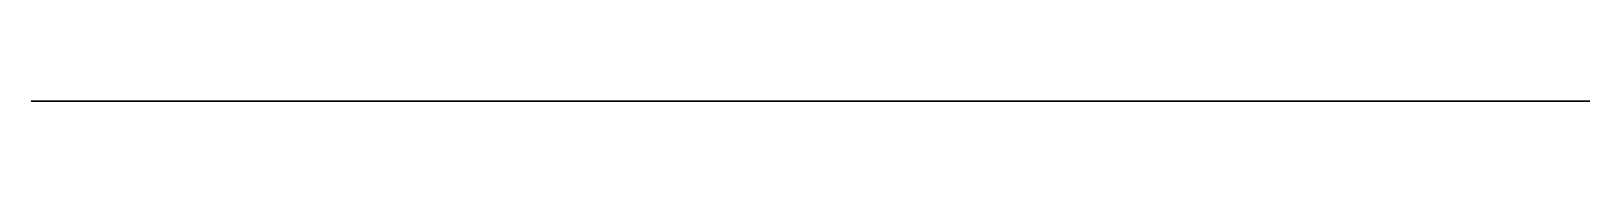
# Model space of a CAD drawing. Header units: millimetres. Extents: x 132.2 to 151.1, y 0 to 0.
import ezdxf

# ---------------------------------------------------------------- set-up
doc = ezdxf.new("R2010")
doc.units = ezdxf.units.MM
doc.layers.get('0').update_dxf_attribs({"color": 194, "true_color": 0x551cb1})

msp = doc.modelspace()

# ---------------------------------------------------------------- linework, layer by layer
at = {"color": 121, "true_color": 0xa6e5e5}
msp.add_polyline3d([(147.964, 0, 88.889), (148.27, 0, 88.581), (148.561, 0, 88.261), (148.836, 0, 87.93), (149.093, 0, 87.589), (149.332, 0, 87.238), (149.551, 0, 86.878), (149.748, 0, 86.511), (149.923, 0, 86.137), (150.073, 0, 85.757), (150.199, 0, 85.372), (150.298, 0, 84.984), (150.337, 0, 84.788), (150.369, 0, 84.591), (150.393, 0, 84.394), (150.411, 0, 84.197), (150.42, 0, 83.999), (150.422, 0, 83.801), (150.416, 0, 83.603), (150.401, 0, 83.404), (150.379, 0, 83.206), (150.348, 0, 83.008), (150.307, 0, 82.801), (150.258, 0, 82.595), (150.201, 0, 82.392), (150.137, 0, 82.191), (150.066, 0, 81.992), (149.988, 0, 81.797), (149.902, 0, 81.604), (149.809, 0, 81.415), (149.71, 0, 81.229), (149.604, 0, 81.047), (149.491, 0, 80.869), (149.371, 0, 80.695), (149.245, 0, 80.525), (149.113, 0, 80.361), (148.975, 0, 80.201), (148.831, 0, 80.046), (149.381, 0, 80.046), (149.651, 0, 80.037), (149.783, 0, 80.028), (149.912, 0, 80.014), (150.037, 0, 79.995), (150.158, 0, 79.97), (150.274, 0, 79.938), (150.33, 0, 79.919), (150.385, 0, 79.899), (150.438, 0, 79.876), (150.489, 0, 79.851), (150.539, 0, 79.824), (150.586, 0, 79.794), (150.632, 0, 79.762), (150.676, 0, 79.728), (150.718, 0, 79.69), (150.758, 0, 79.65), (150.793, 0, 79.611), (150.826, 0, 79.57), (150.855, 0, 79.527), (150.883, 0, 79.483), (150.909, 0, 79.437), (150.932, 0, 79.39), (150.953, 0, 79.341), (150.973, 0, 79.291), (150.99, 0, 79.24), (151.006, 0, 79.187), (151.033, 0, 79.079), (151.053, 0, 78.967), (151.069, 0, 78.852), (151.087, 0, 78.613), (151.093, 0, 78.367), (151.09, 0, 77.871), (151.09, 0, -16.022), (132.198, 0, -16.022), (132.206, 0, 4.393), (132.288, 0, 4.395), (132.368, 0, 4.401), (132.448, 0, 4.412), (132.526, 0, 4.426), (132.603, 0, 4.443), (132.679, 0, 4.465), (132.753, 0, 4.49), (132.825, 0, 4.518), (132.896, 0, 4.55), (132.965, 0, 4.585), (133.031, 0, 4.623), (133.096, 0, 4.665), (133.159, 0, 4.709), (133.219, 0, 4.756), (133.277, 0, 4.806), (133.333, 0, 4.859), (133.386, 0, 4.914), (133.436, 0, 4.972), (133.484, 0, 5.032), (133.528, 0, 5.094), (133.57, 0, 5.158), (133.609, 0, 5.225), (133.644, 0, 5.293), (133.676, 0, 5.364), (133.705, 0, 5.436), (133.73, 0, 5.51), (133.752, 0, 5.585), (133.77, 0, 5.662), (133.784, 0, 5.74), (133.794, 0, 5.82), (133.8, 0, 5.9), (133.803, 0, 5.982), (133.803, 0, 91.571), (133.8, 0, 91.653), (133.794, 0, 91.733), (133.784, 0, 91.813), (133.77, 0, 91.891), (133.752, 0, 91.968), (133.73, 0, 92.043), (133.705, 0, 92.117), (133.676, 0, 92.189), (133.644, 0, 92.259), (133.609, 0, 92.328), (133.57, 0, 92.394), (133.528, 0, 92.459), (133.483, 0, 92.521), (133.436, 0, 92.581), (133.385, 0, 92.639), (133.332, 0, 92.694), (133.276, 0, 92.747), (133.218, 0, 92.797), (133.158, 0, 92.844), (133.095, 0, 92.888), (133.03, 0, 92.929), (132.962, 0, 92.968), (132.893, 0, 93.003), (132.822, 0, 93.035), (132.749, 0, 93.063), (132.675, 0, 93.088), (132.599, 0, 93.11), (132.521, 0, 93.127), (132.442, 0, 93.141), (132.362, 0, 93.151), (132.28, 0, 93.158), (132.198, 0, 93.16), (132.198, 0, 120.327), (138.058, 0, 120.327), (138.175, 0, 120.324), (138.291, 0, 120.317), (138.406, 0, 120.304), (138.52, 0, 120.286), (138.633, 0, 120.264), (138.744, 0, 120.237), (138.854, 0, 120.205), (138.962, 0, 120.169), (139.068, 0, 120.129), (139.172, 0, 120.085), (139.274, 0, 120.037), (139.374, 0, 119.986), (139.471, 0, 119.93), (139.565, 0, 119.871), (139.657, 0, 119.809), (139.746, 0, 119.744), (139.848, 0, 119.66), (139.943, 0, 119.571), (140.032, 0, 119.476), (140.115, 0, 119.376), (140.192, 0, 119.27), (140.263, 0, 119.16), (140.329, 0, 119.044), (140.39, 0, 118.924), (140.446, 0, 118.8), (140.498, 0, 118.672), (140.545, 0, 118.54), (140.589, 0, 118.404), (140.664, 0, 118.122), (140.726, 0, 117.828), (140.818, 0, 117.213), (140.881, 0, 116.571), (140.981, 0, 115.266), (141.393, 0, 110.197), (142.245, 0, 102.72), (142.89, 0, 98.566), (143.326, 0, 96.534), (143.597, 0, 95.547), (143.914, 0, 94.587), (144.071, 0, 94.18), (144.245, 0, 93.781), (144.436, 0, 93.389), (144.641, 0, 93.004), (145.093, 0, 92.256), (145.595, 0, 91.535), (146.14, 0, 90.839), (146.721, 0, 90.167)], close=True, dxfattribs=at)

doc.saveas('drawing.dxf')
